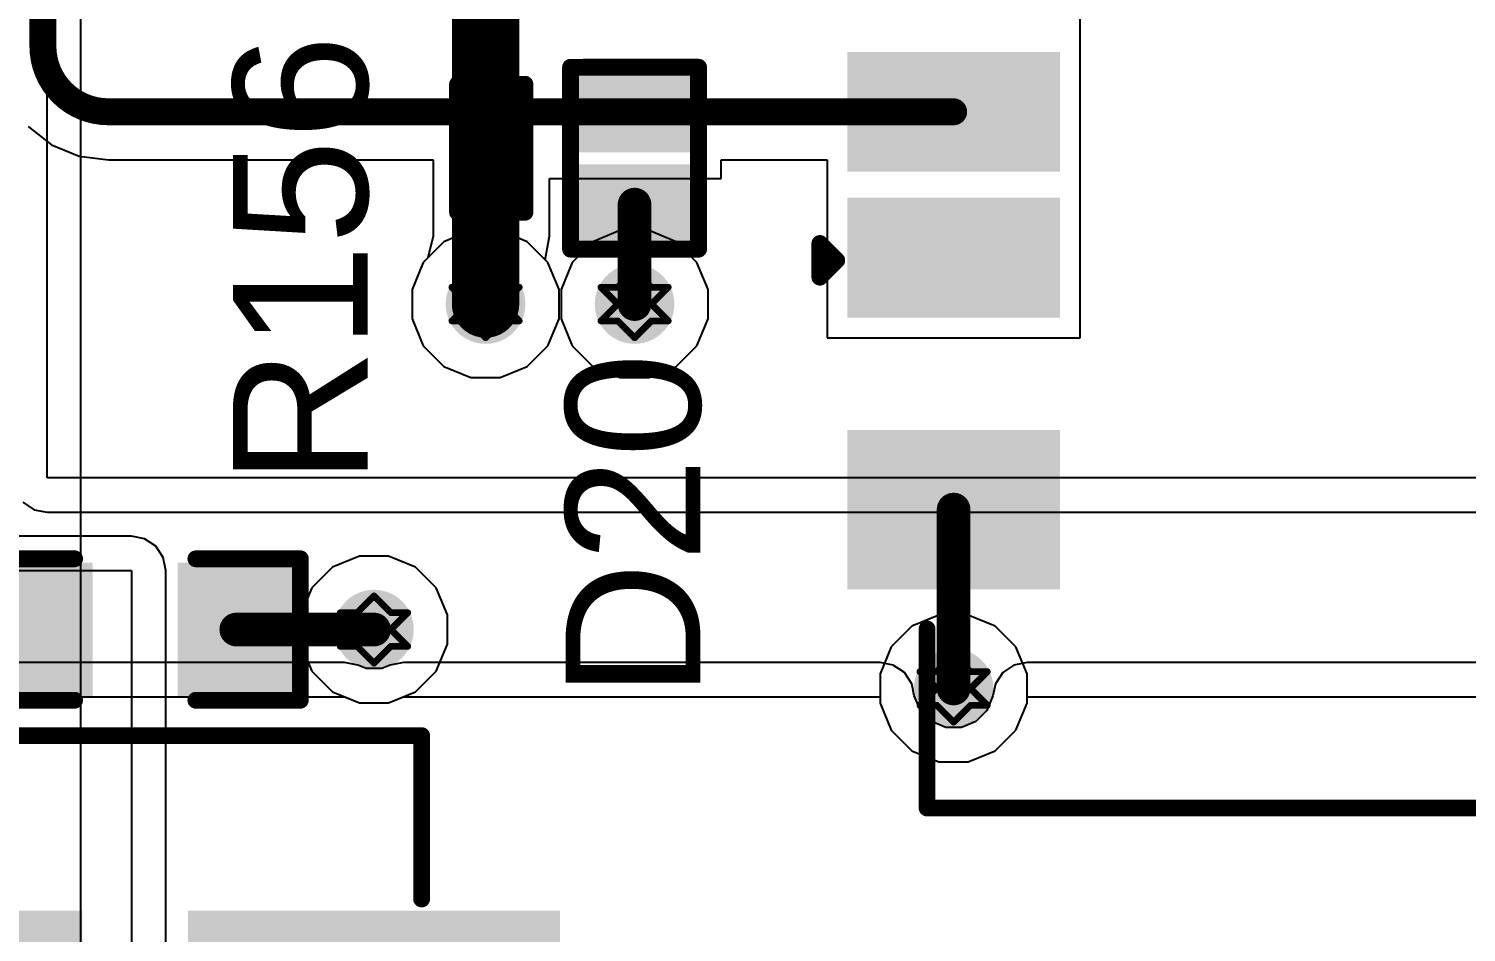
# Model space of a CAD drawing. Header units: inches. Extents: x 24 to 500, y 68 to 269.
# Drawn here: x 360.41 to 371.25, y 127.26 to 134.07 of the extents above; entities that cross this region are included whole.
import ezdxf

# ---------------------------------------------------------------- set-up
doc = ezdxf.new("R2010")
doc.units = ezdxf.units.IN
for name, color, linetype in [('Bottom Layer', 5, 'Continuous'), ('Drill Drawing', 1, 'Continuous'), ('Layer 1', 16, 'Continuous'), ('Layer 2', 76, 'Continuous'), ('Top Layer', 1, 'Continuous'), ('Top Overlay', 2, 'Continuous'), ('Top Paste', 8, 'Continuous'), ('Top Solder', 216, 'Continuous'), ('Via Holes', 16, 'Continuous')]:
    doc.layers.add(name, color=color, linetype=linetype)
doc.styles.add('Arial', font='', dxfattribs={"height": 0.2})
doc.styles.get('Arial').set_extended_font_data('Arial')

# ---------------------------------------------------------------- blocks, each defined once
blk = doc.blocks.new('C___0603_22')
at = {"layer": 'Top Layer'}
for points in [[(-0.3809999999999999, 0.4445), (-0.3809999999999999, -0.4445), (-1.143, -0.4445), (-1.143, 0.4445)], [(1.143, 0.4445), (1.143, -0.4445), (0.3809999999999999, -0.4445), (0.3809999999999999, 0.4445)]]:
    blk.add_hatch(color=1, dxfattribs=at).paths.add_polyline_path(points)
at = {"layer": 'Top Paste'}
for points in [[(-0.3809999999999999, 0.4445), (-0.3809999999999999, -0.4445), (-1.143, -0.4445), (-1.143, 0.4445)], [(1.143, 0.4445), (1.143, -0.4445), (0.3809999999999999, -0.4445), (0.3809999999999999, 0.4445)]]:
    blk.add_hatch(color=8, dxfattribs=at).paths.add_polyline_path(points)
at = {"layer": 'Top Solder'}
for points in [[(-0.3210001199999999, 0.50449988), (-0.3210001199999999, -0.50449988), (-1.20299988, -0.50449988), (-1.20299988, 0.50449988)], [(1.20299988, 0.50449988), (1.20299988, -0.50449988), (0.3210001199999999, -0.50449988), (0.3210001199999999, 0.50449988)]]:
    blk.add_hatch(color=216, dxfattribs=at).paths.add_polyline_path(points)
at = {"layer": 'Top Overlay'}
for points in [[(-1.2446, 0.5334, 0.127, 0.127, 0), (-1.2446, -0.5334, 0.127, 0.127, 0)], [(-0.4571999999999999, 0.5334, 0.127, 0.127, 0), (-1.2446, 0.5334, 0.127, 0.127, 0)], [(1.2446, 0.5334, 0.127, 0.127, 0), (0.4571999999999999, 0.5334, 0.127, 0.127, 0)], [(1.2446, 0.5334, 0.127, 0.127, 0), (1.2446, -0.5334, 0.127, 0.127, 0)], [(-0.4571999999999999, -0.5334, 0.127, 0.127, 0), (-1.2446, -0.5334, 0.127, 0.127, 0)], [(1.2446, -0.5334, 0.127, 0.127, 0), (0.4571999999999999, -0.5334, 0.127, 0.127, 0)]]:
    blk.add_lwpolyline(points, format="xyseb", dxfattribs=at)
for points in [[(-1.27635, 0.5334, 0.0635, 0.0635, 1), (-1.21285, 0.5334, 0.0635, 0.0635, 1)], [(-1.27635, 0.5334, 0.0635, 0.0635, 1), (-1.21285, 0.5334, 0.0635, 0.0635, 1)], [(-0.4889499999999999, 0.5334, 0.0635, 0.0635, 1), (-0.42545, 0.5334, 0.0635, 0.0635, 1)], [(0.42545, 0.5334, 0.0635, 0.0635, 1), (0.4889499999999999, 0.5334, 0.0635, 0.0635, 1)], [(1.21285, 0.5334, 0.0635, 0.0635, 1), (1.27635, 0.5334, 0.0635, 0.0635, 1)], [(1.21285, 0.5334, 0.0635, 0.0635, 1), (1.27635, 0.5334, 0.0635, 0.0635, 1)], [(-1.27635, -0.5334, 0.0635, 0.0635, 1), (-1.21285, -0.5334, 0.0635, 0.0635, 1)], [(-1.27635, -0.5334, 0.0635, 0.0635, 1), (-1.21285, -0.5334, 0.0635, 0.0635, 1)], [(-0.4889499999999999, -0.5334, 0.0635, 0.0635, 1), (-0.42545, -0.5334, 0.0635, 0.0635, 1)], [(0.42545, -0.5334, 0.0635, 0.0635, 1), (0.4889499999999999, -0.5334, 0.0635, 0.0635, 1)], [(1.21285, -0.5334, 0.0635, 0.0635, 1), (1.27635, -0.5334, 0.0635, 0.0635, 1)], [(1.21285, -0.5334, 0.0635, 0.0635, 1), (1.27635, -0.5334, 0.0635, 0.0635, 1)]]:
    blk.add_lwpolyline(points, format="xyseb", close=True, dxfattribs=at)
blk = doc.blocks.new('RVT1E100M0405__23')
at = {"layer": 'Top Layer'}
for points in [[(-3.09999888, 0.7999996699999999), (-0.499999, 0.7999996699999999), (-0.499999, -0.7999996699999999), (-3.09999888, -0.7999996699999999)], [(0.50000154, 0.7999996699999999), (3.10000142, 0.7999996699999999), (3.10000142, -0.7999996699999999), (0.50000154, -0.7999996699999999)]]:
    blk.add_hatch(color=1, dxfattribs=at).paths.add_polyline_path(points)
at = {"layer": 'Top Paste'}
for points in [[(-3.09999888, 0.7999996699999999), (-0.499999, 0.7999996699999999), (-0.499999, -0.7999996699999999), (-3.09999888, -0.7999996699999999)], [(0.50000154, 0.7999996699999999), (3.10000142, 0.7999996699999999), (3.10000142, -0.7999996699999999), (0.50000154, -0.7999996699999999)]]:
    blk.add_hatch(color=8, dxfattribs=at).paths.add_polyline_path(points)
at = {"layer": 'Top Solder'}
for points in [[(-3.20159888, 0.90159967), (-0.398399, 0.90159967), (-0.398399, -0.90159967), (-3.20159888, -0.90159967)], [(0.39840154, 0.90159967), (3.20160142, 0.90159967), (3.20160142, -0.90159967), (0.39840154, -0.90159967)]]:
    blk.add_hatch(color=216, dxfattribs=at).paths.add_polyline_path(points)
at = {"layer": 'Top Overlay'}
for points in [[(-2.159, 1.524, 0.127, 0.127, 0), (-1.4605, 2.2225, 0.127, 0.127, 0)], [(-1.4605, 2.2225, 0.127, 0.127, 0), (-1.27, 2.2225, 0.127, 0.127, 0)], [(-1.27, 2.2225, 0.127, 0.127, 0), (2.159, 2.2225, 0.127, 0.127, 0)], [(2.159, 0.9905999999999999, 0.127, 0.127, 0), (2.159, 2.2225, 0.127, 0.127, 0)], [(-2.7432, 0.9397999999999999, 0.127, 0.127, 0), (-2.7432, 1.651, 0.127, 0.127, 0)], [(-2.159, 1.524, 0.127, 0.127, 0), (-2.15899746, 0.9652, 0.127, 0.127, 0)], [(-3.0988, 1.2954, 0.127, 0.127, 0), (-2.3876, 1.2954, 0.127, 0.127, 0)], [(-2.159, -1.524, 0.127, 0.127, 0), (-2.15899746, -0.9652, 0.127, 0.127, 0)], [(2.159, -2.2225, 0.127, 0.127, 0), (2.159, -0.9905999999999999, 0.127, 0.127, 0)], [(-2.159, -1.524, 0.127, 0.127, 0), (-1.4605, -2.2225, 0.127, 0.127, 0)], [(-1.4605, -2.2225, 0.127, 0.127, 0), (-1.27, -2.2225, 0.127, 0.127, 0)], [(-1.27, -2.2225, 0.127, 0.127, 0), (2.159, -2.2225, 0.127, 0.127, 0)]]:
    blk.add_lwpolyline(points, format="xyseb", dxfattribs=at)
for points in [[(-1.49225, 2.2225, 0.0635, 0.0635, 1), (-1.42875, 2.2225, 0.0635, 0.0635, 1)], [(-1.49225, 2.2225, 0.0635, 0.0635, 1), (-1.42875, 2.2225, 0.0635, 0.0635, 1)], [(-1.30175, 2.2225, 0.0635, 0.0635, 1), (-1.23825, 2.2225, 0.0635, 0.0635, 1)], [(-1.30175, 2.2225, 0.0635, 0.0635, 1), (-1.23825, 2.2225, 0.0635, 0.0635, 1)], [(2.12725, 2.2225, 0.0635, 0.0635, 1), (2.19075, 2.2225, 0.0635, 0.0635, 1)], [(2.12725, 2.2225, 0.0635, 0.0635, 1), (2.19075, 2.2225, 0.0635, 0.0635, 1)], [(-2.77495, 1.651, 0.0635, 0.0635, 1), (-2.71145, 1.651, 0.0635, 0.0635, 1)], [(-2.19075, 1.524, 0.0635, 0.0635, 1), (-2.12725, 1.524, 0.0635, 0.0635, 1)], [(-2.19075, 1.524, 0.0635, 0.0635, 1), (-2.12725, 1.524, 0.0635, 0.0635, 1)], [(-3.13055, 1.2954, 0.0635, 0.0635, 1), (-3.06705, 1.2954, 0.0635, 0.0635, 1)], [(-2.41935, 1.2954, 0.0635, 0.0635, 1), (-2.35585, 1.2954, 0.0635, 0.0635, 1)], [(-2.77495, 0.9397999999999999, 0.0635, 0.0635, 1), (-2.71145, 0.9397999999999999, 0.0635, 0.0635, 1)], [(-2.19074746, 0.9652, 0.0635, 0.0635, 1), (-2.12724746, 0.9652, 0.0635, 0.0635, 1)], [(2.12725, 0.9905999999999999, 0.0635, 0.0635, 1), (2.19075, 0.9905999999999999, 0.0635, 0.0635, 1)], [(-2.19074746, -0.9652, 0.0635, 0.0635, 1), (-2.12724746, -0.9652, 0.0635, 0.0635, 1)], [(2.12725, -0.9905999999999999, 0.0635, 0.0635, 1), (2.19075, -0.9905999999999999, 0.0635, 0.0635, 1)], [(-2.19075, -1.524, 0.0635, 0.0635, 1), (-2.12725, -1.524, 0.0635, 0.0635, 1)], [(-2.19075, -1.524, 0.0635, 0.0635, 1), (-2.12725, -1.524, 0.0635, 0.0635, 1)], [(-1.49225, -2.2225, 0.0635, 0.0635, 1), (-1.42875, -2.2225, 0.0635, 0.0635, 1)], [(-1.49225, -2.2225, 0.0635, 0.0635, 1), (-1.42875, -2.2225, 0.0635, 0.0635, 1)], [(-1.30175, -2.2225, 0.0635, 0.0635, 1), (-1.23825, -2.2225, 0.0635, 0.0635, 1)], [(-1.30175, -2.2225, 0.0635, 0.0635, 1), (-1.23825, -2.2225, 0.0635, 0.0635, 1)], [(2.12725, -2.2225, 0.0635, 0.0635, 1), (2.19075, -2.2225, 0.0635, 0.0635, 1)], [(2.12725, -2.2225, 0.0635, 0.0635, 1), (2.19075, -2.2225, 0.0635, 0.0635, 1)]]:
    blk.add_lwpolyline(points, format="xyseb", close=True, dxfattribs=at)
blk = doc.blocks.new('SOD_882_B__D___________31')
at = {"layer": 'Top Layer'}
for points in [[(-0.09999726000000005, -0.40001063), (-0.59999626, -0.40001063), (-0.59999626, 0.39999031), (-0.09999725999999995, 0.39999031)], [(0.60002928, -0.40001317), (0.10003028, -0.40001317), (0.10003028, 0.39998777), (0.60002928, 0.39998777)]]:
    blk.add_hatch(color=1, dxfattribs=at).paths.add_polyline_path(points)
at = {"layer": 'Top Paste'}
for points in [[(-0.09999726000000005, -0.40001063), (-0.59999626, -0.40001063), (-0.59999626, 0.39999031), (-0.09999725999999995, 0.39999031)], [(0.60002928, -0.40001317), (0.10003028, -0.40001317), (0.10003028, 0.39998777), (0.60002928, 0.39998777)]]:
    blk.add_hatch(color=8, dxfattribs=at).paths.add_polyline_path(points)
at = {"layer": 'Top Solder'}
for points in [[(-0.04499610000000007, -0.45501179), (-0.65499742, -0.4550117899999999), (-0.6549974199999998, 0.4549914700000001), (-0.04499609999999992, 0.4549914699999999)], [(0.6550304399999999, -0.45501433), (0.04502911999999992, -0.4550143299999999), (0.04502912000000008, 0.4549889300000001), (0.65503044, 0.4549889299999999)]]:
    blk.add_hatch(color=216, dxfattribs=at).paths.add_polyline_path(points)
at = {"layer": 'Top Overlay'}
for points in [[(-0.68578476, 0.4825898399999999, 0.127, 0.127, 0), (-0.68577968, -0.4826127, 0.127, 0.127, 0)], [(-0.68578476, 0.4825898399999999, 0.127, 0.127, 0), (0.68580762, 0.4825872999999999, 0.127, 0.127, 0)], [(0.68580762, 0.4825872999999999, 0.127, 0.127, 0), (0.6858177799999999, -0.4826127, 0.127, 0.127, 0)], [(-0.68577968, -0.4826127, 0.127, 0.127, 0), (0.6858177799999999, -0.4826127, 0.127, 0.127, 0)]]:
    blk.add_lwpolyline(points, format="xyseb", dxfattribs=at)
for points in [[(-0.7175347599999999, 0.4825898399999999, 0.0635, 0.0635, 1), (-0.6540347599999999, 0.4825898399999999, 0.0635, 0.0635, 1)], [(-0.7175347599999999, 0.4825898399999999, 0.0635, 0.0635, 1), (-0.6540347599999999, 0.4825898399999999, 0.0635, 0.0635, 1)], [(0.65405762, 0.4825872999999999, 0.0635, 0.0635, 1), (0.7175576199999999, 0.4825872999999999, 0.0635, 0.0635, 1)], [(0.65405762, 0.4825872999999999, 0.0635, 0.0635, 1), (0.7175576199999999, 0.4825872999999999, 0.0635, 0.0635, 1)], [(-0.71752968, -0.4826127, 0.0635, 0.0635, 1), (-0.65402968, -0.4826127, 0.0635, 0.0635, 1)], [(-0.71752968, -0.4826127, 0.0635, 0.0635, 1), (-0.65402968, -0.4826127, 0.0635, 0.0635, 1)], [(0.65406778, -0.4826127, 0.0635, 0.0635, 1), (0.71756778, -0.4826127, 0.0635, 0.0635, 1)], [(0.65406778, -0.4826127, 0.0635, 0.0635, 1), (0.71756778, -0.4826127, 0.0635, 0.0635, 1)]]:
    blk.add_lwpolyline(points, format="xyseb", close=True, dxfattribs=at)
blk = doc.blocks.new('R___0201_102')
at = {"layer": 'Top Layer'}
for points in [[(-0.4100207699999999, 0.18500979), (-0.14002131, 0.18500979), (-0.14002131, -0.18498947), (-0.4100207699999999, -0.18498947)], [(0.13999083, 0.18500979), (0.4099902899999999, 0.18500979), (0.4099902899999999, -0.18498947), (0.13999083, -0.18498947)]]:
    blk.add_hatch(color=1, dxfattribs=at).paths.add_polyline_path(points)
at = {"layer": 'Top Paste'}
for points in [[(-0.4100207699999999, 0.18500979), (-0.14002131, 0.18500979), (-0.14002131, -0.18498947), (-0.4100207699999999, -0.18498947)], [(0.13999083, 0.18500979), (0.4099902899999999, 0.18500979), (0.4099902899999999, -0.18498947), (0.13999083, -0.18498947)]]:
    blk.add_hatch(color=8, dxfattribs=at).paths.add_polyline_path(points)
at = {"layer": 'Top Solder'}
for points in [[(-0.46502193, 0.24001095), (-0.08502014999999999, 0.24001095), (-0.08502014999999999, -0.23999063), (-0.46502193, -0.23999063)], [(0.08498967, 0.24001095), (0.46499145, 0.24001095), (0.46499145, -0.23999063), (0.08498967, -0.23999063)]]:
    blk.add_hatch(color=216, dxfattribs=at).paths.add_polyline_path(points)
at = {"layer": 'Top Overlay'}
for points in [[(-0.48259238, -0.25399238, 0.127, 0.127, 0), (-0.4825898399999999, 0.25401016, 0.127, 0.127, 0)], [(0.48261016, 0.25400762, 0.127, 0.127, 0), (-0.4825898399999999, 0.25401016, 0.127, 0.127, 0)], [(0.4826127, -0.25399238, 0.127, 0.127, 0), (0.48261016, 0.25400762, 0.127, 0.127, 0)], [(0.4826127, -0.25399238, 0.127, 0.127, 0), (-0.48259238, -0.25399238, 0.127, 0.127, 0)]]:
    blk.add_lwpolyline(points, format="xyseb", dxfattribs=at)
for points in [[(-0.51433984, 0.25401016, 0.0635, 0.0635, 1), (-0.45083984, 0.25401016, 0.0635, 0.0635, 1)], [(-0.51433984, 0.25401016, 0.0635, 0.0635, 1), (-0.45083984, 0.25401016, 0.0635, 0.0635, 1)], [(0.45086016, 0.25400762, 0.0635, 0.0635, 1), (0.5143601600000001, 0.25400762, 0.0635, 0.0635, 1)], [(0.45086016, 0.25400762, 0.0635, 0.0635, 1), (0.5143601600000001, 0.25400762, 0.0635, 0.0635, 1)], [(-0.51434238, -0.25399238, 0.0635, 0.0635, 1), (-0.45084238, -0.25399238, 0.0635, 0.0635, 1)], [(-0.51434238, -0.25399238, 0.0635, 0.0635, 1), (-0.45084238, -0.25399238, 0.0635, 0.0635, 1)], [(0.4508626999999999, -0.25399238, 0.0635, 0.0635, 1), (0.5143627, -0.25399238, 0.0635, 0.0635, 1)], [(0.4508626999999999, -0.25399238, 0.0635, 0.0635, 1), (0.5143627, -0.25399238, 0.0635, 0.0635, 1)]]:
    blk.add_lwpolyline(points, format="xyseb", close=True, dxfattribs=at)
blk = doc.blocks.new('DM3BT_DSF_PEJS_178')
at = {"layer": 'Top Layer'}
for points in [[(-5.249983149999999, 8.14998243), (-4.24998261, 8.14998243), (-4.24998261, 6.74998269), (-5.249983149999999, 6.74998269)], [(-3.20001265, 6.74998269), (-3.20001265, 8.14998243), (-2.50001151, 8.14998243), (-2.50001151, 6.74998269)], [(-2.09998945, 6.74998269), (-2.09998945, 8.14998243), (-1.39998831, 8.14998243), (-1.39998831, 6.74998269)]]:
    blk.add_hatch(color=1, dxfattribs=at).paths.add_polyline_path(points)
at = {"layer": 'Top Paste'}
for points in [[(-5.249983149999999, 8.14998243), (-4.24998261, 8.14998243), (-4.24998261, 6.74998269), (-5.249983149999999, 6.74998269)], [(-3.20001265, 6.74998269), (-3.20001265, 8.14998243), (-2.50001151, 8.14998243), (-2.50001151, 6.74998269)], [(-2.09998945, 6.74998269), (-2.09998945, 8.14998243), (-1.39998831, 8.14998243), (-1.39998831, 6.74998269)]]:
    blk.add_hatch(color=8, dxfattribs=at).paths.add_polyline_path(points)
at = {"layer": 'Top Solder'}
for points in [[(-5.35158315, 8.25158243), (-4.14838261, 8.25158243), (-4.14838261, 6.648382689999999), (-5.35158315, 6.648382689999999)], [(-3.30161265, 6.648382689999999), (-3.30161265, 8.25158243), (-2.39841151, 8.25158243), (-2.39841151, 6.648382689999999)], [(-2.20158945, 6.648382689999999), (-2.20158945, 8.25158243), (-1.29838831, 8.25158243), (-1.29838831, 6.648382689999999)]]:
    blk.add_hatch(color=216, dxfattribs=at).paths.add_polyline_path(points)
at = {"layer": 'Top Overlay'}
for points in [[(-2.74317968, 8.458210159999998, 0.127, 0.127, 0), (-2.99717968, 8.45820762, 0.127, 0.127, 0)], [(-2.99717968, 8.45820762, 0.127, 0.127, 0), (-2.87017968, 8.33121016, 0.127, 0.127, 0)], [(-2.74317968, 8.458210159999998, 0.127, 0.127, 0), (-2.87017968, 8.33121016, 0.127, 0.127, 0)], [(-7.000016479999999, 7.64998216, 0.127, 0.127, 0), (-7.000016479999999, -6.199974899999999, 0.127, 0.127, 0)], [(-7.000016479999999, 7.64998216, 0.127, 0.127, 0), (-5.65000648, 7.64998216, 0.127, 0.127, 0)]]:
    blk.add_lwpolyline(points, format="xyseb", dxfattribs=at)
for points in [[(-3.02892968, 8.45820762, 0.0635, 0.0635, 1), (-2.96542968, 8.45820762, 0.0635, 0.0635, 1)], [(-3.02892968, 8.45820762, 0.0635, 0.0635, 1), (-2.96542968, 8.45820762, 0.0635, 0.0635, 1)], [(-2.77492968, 8.458210159999998, 0.0635, 0.0635, 1), (-2.71142968, 8.458210159999998, 0.0635, 0.0635, 1)], [(-2.77492968, 8.458210159999998, 0.0635, 0.0635, 1), (-2.71142968, 8.458210159999998, 0.0635, 0.0635, 1)], [(-2.90192968, 8.33121016, 0.0635, 0.0635, 1), (-2.83842968, 8.33121016, 0.0635, 0.0635, 1)], [(-2.90192968, 8.33121016, 0.0635, 0.0635, 1), (-2.83842968, 8.33121016, 0.0635, 0.0635, 1)], [(-7.03176648, 7.64998216, 0.0635, 0.0635, 1), (-6.96826648, 7.64998216, 0.0635, 0.0635, 1)], [(-7.03176648, 7.64998216, 0.0635, 0.0635, 1), (-6.96826648, 7.64998216, 0.0635, 0.0635, 1)], [(-5.68175648, 7.64998216, 0.0635, 0.0635, 1), (-5.618256479999999, 7.64998216, 0.0635, 0.0635, 1)]]:
    blk.add_lwpolyline(points, format="xyseb", close=True, dxfattribs=at)

msp = doc.modelspace()

# ---------------------------------------------------------------- hatches: boundary and pattern name
at = {"layer": 'Bottom Layer'}
h = msp.add_hatch(color=5, dxfattribs=at)
edge = h.paths.add_edge_path()
edge.add_arc((363.8577762199999, 131.99425976), 0.2999994, 0, 360)
h = msp.add_hatch(color=5, dxfattribs=at)
edge = h.paths.add_edge_path()
edge.add_arc((364.98120044, 131.99425976), 0.2999994, 0, 360)
h = msp.add_hatch(color=5, dxfattribs=at)
edge = h.paths.add_edge_path()
edge.add_arc((363.0168, 129.54), 0.2999994, 0, 360)
h = msp.add_hatch(color=5, dxfattribs=at)
edge = h.paths.add_edge_path()
edge.add_arc((367.3864128, 129.0955), 0.2999994, 0, 360)
at = {"layer": 'Layer 1'}
h = msp.add_hatch(color=16, dxfattribs=at)
edge = h.paths.add_edge_path()
edge.add_arc((363.8577762199999, 131.99425976), 0.2999994, 0, 360)
h = msp.add_hatch(color=16, dxfattribs=at)
edge = h.paths.add_edge_path()
edge.add_arc((364.98120044, 131.99425976), 0.2999994, 0, 360)
h = msp.add_hatch(color=16, dxfattribs=at)
edge = h.paths.add_edge_path()
edge.add_arc((363.0168, 129.54), 0.2999994, 0, 360)
h = msp.add_hatch(color=16, dxfattribs=at)
edge = h.paths.add_edge_path()
edge.add_arc((367.3864128, 129.0955), 0.2999994, 0, 360)
at = {"layer": 'Layer 2'}
h = msp.add_hatch(color=76, dxfattribs=at)
edge = h.paths.add_edge_path()
edge.add_arc((363.8577762199999, 131.99425976), 0.2999994, 0, 360)
h = msp.add_hatch(color=76, dxfattribs=at)
edge = h.paths.add_edge_path()
edge.add_arc((364.98120044, 131.99425976), 0.2999994, 0, 360)
h = msp.add_hatch(color=76, dxfattribs=at)
edge = h.paths.add_edge_path()
edge.add_arc((363.0168, 129.54), 0.2999994, 0, 360)
h = msp.add_hatch(color=76, dxfattribs=at)
edge = h.paths.add_edge_path()
edge.add_arc((367.3864128, 129.0955), 0.2999994, 0, 360)
at = {"layer": 'Top Layer'}
h = msp.add_hatch(color=1, dxfattribs=at)
edge = h.paths.add_edge_path()
edge.add_arc((363.8577762199999, 131.99425976), 0.2999994, 0, 360)
h = msp.add_hatch(color=1, dxfattribs=at)
edge = h.paths.add_edge_path()
edge.add_arc((364.98120044, 131.99425976), 0.2999994, 0, 360)
h = msp.add_hatch(color=1, dxfattribs=at)
edge = h.paths.add_edge_path()
edge.add_arc((363.0168, 129.54), 0.2999994, 0, 360)
h = msp.add_hatch(color=1, dxfattribs=at)
edge = h.paths.add_edge_path()
edge.add_arc((367.3864128, 129.0955), 0.2999994, 0, 360)
at = {"layer": 'Via Holes'}
h = msp.add_hatch(color=7, dxfattribs=at)
edge = h.paths.add_edge_path()
edge.add_arc((363.8577762199999, 131.99425976), 0.1499997, 0, 360)
h = msp.add_hatch(color=7, dxfattribs=at)
edge = h.paths.add_edge_path()
edge.add_arc((364.98120044, 131.99425976), 0.1499997, 0, 360)
h = msp.add_hatch(color=7, dxfattribs=at)
edge = h.paths.add_edge_path()
edge.add_arc((363.0168, 129.54), 0.1499997, 0, 360)
h = msp.add_hatch(color=7, dxfattribs=at)
edge = h.paths.add_edge_path()
edge.add_arc((367.3864128, 129.0955), 0.1499997, 0, 360)

# ---------------------------------------------------------------- linework, layer by layer
at = {"layer": 'Bottom Layer'}
for p, q in [((360.553, 130.683), (360.553, 140.9953746)), ((364.8710025399999, 132.54825916), (364.66738598, 132.46391846)), ((365.09139834, 132.54825916), (364.8710025399999, 132.54825916)), ((365.2950149, 132.46391846), (365.09139834, 132.54825916)), ((364.66738598, 132.46391846), (364.51154174, 132.30807422)), ((365.45085914, 132.30807422), (365.2950149, 132.46391846)), ((364.51154174, 132.30807422), (364.4272010399999, 132.10445766)), ((365.53519984, 132.10445766), (365.45085914, 132.30807422)), ((364.4272010399999, 132.10445766), (364.4272010399999, 131.88406186)), ((365.53519984, 131.88406186), (365.53519984, 132.10445766)), ((364.4272010399999, 131.88406186), (364.51154174, 131.6804453)), ((365.45085914, 131.6804453), (365.53519984, 131.88406186)), ((364.51154174, 131.6804453), (364.66738598, 131.52460106)), ((365.2950149, 131.52460106), (365.45085914, 131.6804453)), ((364.66738598, 131.52460106), (364.8710025399999, 131.44026036)), ((365.09139834, 131.44026036), (365.2950149, 131.52460106)), ((364.8710025399999, 131.44026036), (365.09139834, 131.44026036)), ((388.61063756, 130.683), (360.553, 130.683)), ((360.36987616, 130.49987616), (360.45389428, 130.44373708)), ((360.45389428, 130.44373708), (360.553, 130.42402414)), ((360.553, 130.42402414), (388.61063756, 130.42402414)), ((362.79553806, 129.29098094), (358.83760846, 129.2909784)), ((362.89464378, 129.271268), (362.79553806, 129.29098094)), ((363.23806194, 129.29098094), (363.13895622, 129.271268)), ((366.8324134, 129.29098348), (363.23806194, 129.29098094)), ((366.93151912, 129.27127054), (366.8324134, 129.29098348)), ((367.9404122, 129.29098348), (367.84130648, 129.27127054)), ((379.8278535, 129.29098856), (367.9404122, 129.29098348)), ((362.95811584, 129.24497646), (362.89464378, 129.271268)), ((363.07548416, 129.24497646), (362.95811584, 129.24497646)), ((363.13895622, 129.271268), (363.07548416, 129.24497646)), ((367.01553724, 129.21513146), (366.93151912, 129.27127054)), ((367.07167632, 129.13111334), (367.01553724, 129.21513146)), ((367.75728836, 129.21513146), (367.70114928, 129.13111334)), ((367.84130648, 129.27127054), (367.75728836, 129.21513146)), ((367.0895503, 129.0412583), (367.07167632, 129.13111334)), ((367.70114928, 129.13111334), (367.6832753, 129.0412583)), ((358.76752478, 129.03200254), (362.79553806, 129.03200508)), ((362.79553806, 129.03200508), (362.9066021, 128.9860006)), ((362.9066021, 128.9860006), (363.1269978999999, 128.9860006)), ((363.1269978999999, 128.9860006), (363.23806194, 129.03200508)), ((363.23806194, 129.03200508), (366.8324134, 129.03200762)), ((366.8324134, 129.03200762), (366.8324134, 128.9853021)), ((366.8324134, 128.9853021), (366.9167540999999, 128.78168554)), ((367.1363040799999, 128.92838324), (367.0895503, 129.0412583)), ((367.6832753, 129.0412583), (367.63652152, 128.92838324)), ((367.8560715, 128.78168554), (367.9404122, 128.9853021)), ((367.9404122, 129.03200762), (379.8278535, 129.0320127)), ((367.9404122, 128.9853021), (367.9404122, 129.03200762)), ((367.21929604, 128.84539128), (367.1363040799999, 128.92838324)), ((367.63652152, 128.92838324), (367.55352956, 128.84539128)), ((366.9167540999999, 128.78168554), (367.07259834, 128.6258413)), ((367.32772864, 128.80047646), (367.21929604, 128.84539128)), ((367.44509696, 128.80047646), (367.32772864, 128.80047646)), ((367.55352956, 128.84539128), (367.44509696, 128.80047646)), ((367.70022726, 128.6258413), (367.8560715, 128.78168554)), ((367.07259834, 128.6258413), (367.2762149, 128.5415006)), ((367.2762149, 128.5415006), (367.4966107, 128.5415006)), ((367.4966107, 128.5415006), (367.70022726, 128.6258413))]:
    msp.add_line(p, q, dxfattribs=at)
msp.add_lwpolyline([(363.8577762199999, 131.99425976, 0.508, 0.508, 0), (363.8577762199999, 138.12618806, 0.508, 0.508, 0)], format="xyseb", dxfattribs=at)
msp.add_lwpolyline([(363.73077622, 131.99425976, 0.254, 0.254, 1), (363.98477622, 131.99425976, 0.254, 0.254, 1)], format="xyseb", close=True, dxfattribs=at)
at = {"layer": 'Drill Drawing'}
for points in [[(363.73077622, 132.12125976, 0.0508, 0.0508, 0), (363.8577762199999, 132.24825976, 0.0508, 0.0508, 0)], [(363.8577762199999, 132.24825976, 0.0508, 0.0508, 0), (363.98477622, 132.12125976, 0.0508, 0.0508, 0)], [(364.85420044, 132.12125976, 0.0508, 0.0508, 0), (364.98120044, 132.24825976, 0.0508, 0.0508, 0)], [(364.98120044, 132.24825976, 0.0508, 0.0508, 0), (365.10820044, 132.12125976, 0.0508, 0.0508, 0)], [(363.60377622, 132.12125976, 0.0508, 0.0508, 0), (363.73077622, 131.99425976, 0.0508, 0.0508, 0)], [(363.60377622, 132.12125976, 0.0508, 0.0508, 0), (363.73077622, 132.12125976, 0.0508, 0.0508, 0)], [(363.98477622, 132.12125976, 0.0508, 0.0508, 0), (364.11177622, 132.12125976, 0.0508, 0.0508, 0)], [(363.98477622, 131.99425976, 0.0508, 0.0508, 0), (364.11177622, 132.12125976, 0.0508, 0.0508, 0)], [(364.7272004399999, 132.12125976, 0.0508, 0.0508, 0), (364.85420044, 131.99425976, 0.0508, 0.0508, 0)], [(364.7272004399999, 132.12125976, 0.0508, 0.0508, 0), (364.85420044, 132.12125976, 0.0508, 0.0508, 0)], [(365.10820044, 132.12125976, 0.0508, 0.0508, 0), (365.23520044, 132.12125976, 0.0508, 0.0508, 0)], [(365.10820044, 131.99425976, 0.0508, 0.0508, 0), (365.23520044, 132.12125976, 0.0508, 0.0508, 0)], [(363.60377622, 131.86725976, 0.0508, 0.0508, 0), (363.73077622, 131.99425976, 0.0508, 0.0508, 0)], [(363.98477622, 131.99425976, 0.0508, 0.0508, 0), (364.11177622, 131.86725976, 0.0508, 0.0508, 0)], [(364.7272004399999, 131.86725976, 0.0508, 0.0508, 0), (364.85420044, 131.99425976, 0.0508, 0.0508, 0)], [(365.10820044, 131.99425976, 0.0508, 0.0508, 0), (365.23520044, 131.86725976, 0.0508, 0.0508, 0)], [(363.60377622, 131.86725976, 0.0508, 0.0508, 0), (363.73077622, 131.86725976, 0.0508, 0.0508, 0)], [(363.73077622, 131.86725976, 0.0508, 0.0508, 0), (363.8577762199999, 131.74025976, 0.0508, 0.0508, 0)], [(363.8577762199999, 131.74025976, 0.0508, 0.0508, 0), (363.98477622, 131.86725976, 0.0508, 0.0508, 0)], [(363.98477622, 131.86725976, 0.0508, 0.0508, 0), (364.11177622, 131.86725976, 0.0508, 0.0508, 0)], [(364.7272004399999, 131.86725976, 0.0508, 0.0508, 0), (364.85420044, 131.86725976, 0.0508, 0.0508, 0)], [(364.85420044, 131.86725976, 0.0508, 0.0508, 0), (364.98120044, 131.74025976, 0.0508, 0.0508, 0)], [(364.98120044, 131.74025976, 0.0508, 0.0508, 0), (365.10820044, 131.86725976, 0.0508, 0.0508, 0)], [(365.10820044, 131.86725976, 0.0508, 0.0508, 0), (365.23520044, 131.86725976, 0.0508, 0.0508, 0)], [(362.8898, 129.667, 0.0508, 0.0508, 0), (363.0168, 129.794, 0.0508, 0.0508, 0)], [(363.0168, 129.794, 0.0508, 0.0508, 0), (363.1438, 129.667, 0.0508, 0.0508, 0)], [(362.7628, 129.667, 0.0508, 0.0508, 0), (362.8898, 129.54, 0.0508, 0.0508, 0)], [(362.7628, 129.667, 0.0508, 0.0508, 0), (362.8898, 129.667, 0.0508, 0.0508, 0)], [(363.1438, 129.667, 0.0508, 0.0508, 0), (363.2708, 129.667, 0.0508, 0.0508, 0)], [(363.1438, 129.54, 0.0508, 0.0508, 0), (363.2708, 129.667, 0.0508, 0.0508, 0)], [(362.7628, 129.413, 0.0508, 0.0508, 0), (362.8898, 129.54, 0.0508, 0.0508, 0)], [(363.1438, 129.54, 0.0508, 0.0508, 0), (363.2708, 129.413, 0.0508, 0.0508, 0)], [(362.7628, 129.413, 0.0508, 0.0508, 0), (362.8898, 129.413, 0.0508, 0.0508, 0)], [(362.8898, 129.413, 0.0508, 0.0508, 0), (363.0168, 129.286, 0.0508, 0.0508, 0)], [(363.0168, 129.286, 0.0508, 0.0508, 0), (363.1438, 129.413, 0.0508, 0.0508, 0)], [(363.1438, 129.413, 0.0508, 0.0508, 0), (363.2708, 129.413, 0.0508, 0.0508, 0)], [(367.2594128, 129.2225, 0.0508, 0.0508, 0), (367.3864128, 129.3495, 0.0508, 0.0508, 0)], [(367.3864128, 129.3495, 0.0508, 0.0508, 0), (367.5134128, 129.2225, 0.0508, 0.0508, 0)], [(367.1324128, 129.2225, 0.0508, 0.0508, 0), (367.2594128, 129.0955, 0.0508, 0.0508, 0)], [(367.1324128, 129.2225, 0.0508, 0.0508, 0), (367.2594128, 129.2225, 0.0508, 0.0508, 0)], [(367.5134128, 129.2225, 0.0508, 0.0508, 0), (367.6404128, 129.2225, 0.0508, 0.0508, 0)], [(367.5134128, 129.0955, 0.0508, 0.0508, 0), (367.6404128, 129.2225, 0.0508, 0.0508, 0)], [(367.1324128, 128.9685, 0.0508, 0.0508, 0), (367.2594128, 129.0955, 0.0508, 0.0508, 0)], [(367.5134128, 129.0955, 0.0508, 0.0508, 0), (367.6404128, 128.9685, 0.0508, 0.0508, 0)], [(367.1324128, 128.9685, 0.0508, 0.0508, 0), (367.2594128, 128.9685, 0.0508, 0.0508, 0)], [(367.2594128, 128.9685, 0.0508, 0.0508, 0), (367.3864128, 128.8415, 0.0508, 0.0508, 0)], [(367.3864128, 128.8415, 0.0508, 0.0508, 0), (367.5134128, 128.9685, 0.0508, 0.0508, 0)], [(367.5134128, 128.9685, 0.0508, 0.0508, 0), (367.6404128, 128.9685, 0.0508, 0.0508, 0)]]:
    msp.add_lwpolyline(points, format="xyseb", dxfattribs=at)
for points in [[(363.84507622, 132.24825976, 0.0254, 0.0254, 1), (363.87047622, 132.24825976, 0.0254, 0.0254, 1)], [(363.84507622, 132.24825976, 0.0254, 0.0254, 1), (363.87047622, 132.24825976, 0.0254, 0.0254, 1)], [(364.96850044, 132.24825976, 0.0254, 0.0254, 1), (364.9939004399999, 132.24825976, 0.0254, 0.0254, 1)], [(364.96850044, 132.24825976, 0.0254, 0.0254, 1), (364.9939004399999, 132.24825976, 0.0254, 0.0254, 1)], [(363.59107622, 132.12125976, 0.0254, 0.0254, 1), (363.61647622, 132.12125976, 0.0254, 0.0254, 1)], [(363.59107622, 132.12125976, 0.0254, 0.0254, 1), (363.61647622, 132.12125976, 0.0254, 0.0254, 1)], [(363.71807622, 132.12125976, 0.0254, 0.0254, 1), (363.7434762199999, 132.12125976, 0.0254, 0.0254, 1)], [(363.71807622, 132.12125976, 0.0254, 0.0254, 1), (363.7434762199999, 132.12125976, 0.0254, 0.0254, 1)], [(363.97207622, 132.12125976, 0.0254, 0.0254, 1), (363.99747622, 132.12125976, 0.0254, 0.0254, 1)], [(363.97207622, 132.12125976, 0.0254, 0.0254, 1), (363.99747622, 132.12125976, 0.0254, 0.0254, 1)], [(364.09907622, 132.12125976, 0.0254, 0.0254, 1), (364.12447622, 132.12125976, 0.0254, 0.0254, 1)], [(364.09907622, 132.12125976, 0.0254, 0.0254, 1), (364.12447622, 132.12125976, 0.0254, 0.0254, 1)], [(364.71450044, 132.12125976, 0.0254, 0.0254, 1), (364.73990044, 132.12125976, 0.0254, 0.0254, 1)], [(364.71450044, 132.12125976, 0.0254, 0.0254, 1), (364.73990044, 132.12125976, 0.0254, 0.0254, 1)], [(364.8415004399999, 132.12125976, 0.0254, 0.0254, 1), (364.86690044, 132.12125976, 0.0254, 0.0254, 1)], [(364.8415004399999, 132.12125976, 0.0254, 0.0254, 1), (364.86690044, 132.12125976, 0.0254, 0.0254, 1)], [(365.09550044, 132.12125976, 0.0254, 0.0254, 1), (365.12090044, 132.12125976, 0.0254, 0.0254, 1)], [(365.09550044, 132.12125976, 0.0254, 0.0254, 1), (365.12090044, 132.12125976, 0.0254, 0.0254, 1)], [(365.22250044, 132.12125976, 0.0254, 0.0254, 1), (365.24790044, 132.12125976, 0.0254, 0.0254, 1)], [(365.22250044, 132.12125976, 0.0254, 0.0254, 1), (365.24790044, 132.12125976, 0.0254, 0.0254, 1)], [(363.71807622, 131.99425976, 0.0254, 0.0254, 1), (363.7434762199999, 131.99425976, 0.0254, 0.0254, 1)], [(363.71807622, 131.99425976, 0.0254, 0.0254, 1), (363.7434762199999, 131.99425976, 0.0254, 0.0254, 1)], [(363.97207622, 131.99425976, 0.0254, 0.0254, 1), (363.99747622, 131.99425976, 0.0254, 0.0254, 1)], [(363.97207622, 131.99425976, 0.0254, 0.0254, 1), (363.99747622, 131.99425976, 0.0254, 0.0254, 1)], [(364.8415004399999, 131.99425976, 0.0254, 0.0254, 1), (364.86690044, 131.99425976, 0.0254, 0.0254, 1)], [(364.8415004399999, 131.99425976, 0.0254, 0.0254, 1), (364.86690044, 131.99425976, 0.0254, 0.0254, 1)], [(365.09550044, 131.99425976, 0.0254, 0.0254, 1), (365.12090044, 131.99425976, 0.0254, 0.0254, 1)], [(365.09550044, 131.99425976, 0.0254, 0.0254, 1), (365.12090044, 131.99425976, 0.0254, 0.0254, 1)], [(363.59107622, 131.86725976, 0.0254, 0.0254, 1), (363.61647622, 131.86725976, 0.0254, 0.0254, 1)], [(363.59107622, 131.86725976, 0.0254, 0.0254, 1), (363.61647622, 131.86725976, 0.0254, 0.0254, 1)], [(363.71807622, 131.86725976, 0.0254, 0.0254, 1), (363.7434762199999, 131.86725976, 0.0254, 0.0254, 1)], [(363.71807622, 131.86725976, 0.0254, 0.0254, 1), (363.7434762199999, 131.86725976, 0.0254, 0.0254, 1)], [(363.97207622, 131.86725976, 0.0254, 0.0254, 1), (363.99747622, 131.86725976, 0.0254, 0.0254, 1)], [(363.97207622, 131.86725976, 0.0254, 0.0254, 1), (363.99747622, 131.86725976, 0.0254, 0.0254, 1)], [(364.09907622, 131.86725976, 0.0254, 0.0254, 1), (364.12447622, 131.86725976, 0.0254, 0.0254, 1)], [(364.09907622, 131.86725976, 0.0254, 0.0254, 1), (364.12447622, 131.86725976, 0.0254, 0.0254, 1)], [(364.71450044, 131.86725976, 0.0254, 0.0254, 1), (364.73990044, 131.86725976, 0.0254, 0.0254, 1)], [(364.71450044, 131.86725976, 0.0254, 0.0254, 1), (364.73990044, 131.86725976, 0.0254, 0.0254, 1)], [(364.8415004399999, 131.86725976, 0.0254, 0.0254, 1), (364.86690044, 131.86725976, 0.0254, 0.0254, 1)], [(364.8415004399999, 131.86725976, 0.0254, 0.0254, 1), (364.86690044, 131.86725976, 0.0254, 0.0254, 1)], [(365.09550044, 131.86725976, 0.0254, 0.0254, 1), (365.12090044, 131.86725976, 0.0254, 0.0254, 1)], [(365.09550044, 131.86725976, 0.0254, 0.0254, 1), (365.12090044, 131.86725976, 0.0254, 0.0254, 1)], [(365.22250044, 131.86725976, 0.0254, 0.0254, 1), (365.24790044, 131.86725976, 0.0254, 0.0254, 1)], [(365.22250044, 131.86725976, 0.0254, 0.0254, 1), (365.24790044, 131.86725976, 0.0254, 0.0254, 1)], [(363.84507622, 131.74025976, 0.0254, 0.0254, 1), (363.87047622, 131.74025976, 0.0254, 0.0254, 1)], [(363.84507622, 131.74025976, 0.0254, 0.0254, 1), (363.87047622, 131.74025976, 0.0254, 0.0254, 1)], [(364.96850044, 131.74025976, 0.0254, 0.0254, 1), (364.9939004399999, 131.74025976, 0.0254, 0.0254, 1)], [(364.96850044, 131.74025976, 0.0254, 0.0254, 1), (364.9939004399999, 131.74025976, 0.0254, 0.0254, 1)], [(363.0040999999999, 129.794, 0.0254, 0.0254, 1), (363.0295, 129.794, 0.0254, 0.0254, 1)], [(363.0040999999999, 129.794, 0.0254, 0.0254, 1), (363.0295, 129.794, 0.0254, 0.0254, 1)], [(362.7501, 129.667, 0.0254, 0.0254, 1), (362.7755, 129.667, 0.0254, 0.0254, 1)], [(362.7501, 129.667, 0.0254, 0.0254, 1), (362.7755, 129.667, 0.0254, 0.0254, 1)], [(362.8771, 129.667, 0.0254, 0.0254, 1), (362.9025, 129.667, 0.0254, 0.0254, 1)], [(362.8771, 129.667, 0.0254, 0.0254, 1), (362.9025, 129.667, 0.0254, 0.0254, 1)], [(363.1311, 129.667, 0.0254, 0.0254, 1), (363.1564999999999, 129.667, 0.0254, 0.0254, 1)], [(363.1311, 129.667, 0.0254, 0.0254, 1), (363.1564999999999, 129.667, 0.0254, 0.0254, 1)], [(363.2581, 129.667, 0.0254, 0.0254, 1), (363.2835, 129.667, 0.0254, 0.0254, 1)], [(363.2581, 129.667, 0.0254, 0.0254, 1), (363.2835, 129.667, 0.0254, 0.0254, 1)], [(362.8771, 129.54, 0.0254, 0.0254, 1), (362.9025, 129.54, 0.0254, 0.0254, 1)], [(362.8771, 129.54, 0.0254, 0.0254, 1), (362.9025, 129.54, 0.0254, 0.0254, 1)], [(363.1311, 129.54, 0.0254, 0.0254, 1), (363.1564999999999, 129.54, 0.0254, 0.0254, 1)], [(363.1311, 129.54, 0.0254, 0.0254, 1), (363.1564999999999, 129.54, 0.0254, 0.0254, 1)], [(362.7501, 129.413, 0.0254, 0.0254, 1), (362.7755, 129.413, 0.0254, 0.0254, 1)], [(362.7501, 129.413, 0.0254, 0.0254, 1), (362.7755, 129.413, 0.0254, 0.0254, 1)], [(362.8771, 129.413, 0.0254, 0.0254, 1), (362.9025, 129.413, 0.0254, 0.0254, 1)], [(362.8771, 129.413, 0.0254, 0.0254, 1), (362.9025, 129.413, 0.0254, 0.0254, 1)], [(363.1311, 129.413, 0.0254, 0.0254, 1), (363.1564999999999, 129.413, 0.0254, 0.0254, 1)], [(363.1311, 129.413, 0.0254, 0.0254, 1), (363.1564999999999, 129.413, 0.0254, 0.0254, 1)], [(363.2581, 129.413, 0.0254, 0.0254, 1), (363.2835, 129.413, 0.0254, 0.0254, 1)], [(363.2581, 129.413, 0.0254, 0.0254, 1), (363.2835, 129.413, 0.0254, 0.0254, 1)], [(363.0040999999999, 129.286, 0.0254, 0.0254, 1), (363.0295, 129.286, 0.0254, 0.0254, 1)], [(363.0040999999999, 129.286, 0.0254, 0.0254, 1), (363.0295, 129.286, 0.0254, 0.0254, 1)], [(367.3737128, 129.3495, 0.0254, 0.0254, 1), (367.3991128, 129.3495, 0.0254, 0.0254, 1)], [(367.3737128, 129.3495, 0.0254, 0.0254, 1), (367.3991128, 129.3495, 0.0254, 0.0254, 1)], [(367.1197127999999, 129.2225, 0.0254, 0.0254, 1), (367.1451128, 129.2225, 0.0254, 0.0254, 1)], [(367.1197127999999, 129.2225, 0.0254, 0.0254, 1), (367.1451128, 129.2225, 0.0254, 0.0254, 1)], [(367.2467128, 129.2225, 0.0254, 0.0254, 1), (367.2721127999999, 129.2225, 0.0254, 0.0254, 1)], [(367.2467128, 129.2225, 0.0254, 0.0254, 1), (367.2721127999999, 129.2225, 0.0254, 0.0254, 1)], [(367.5007128, 129.2225, 0.0254, 0.0254, 1), (367.5261128, 129.2225, 0.0254, 0.0254, 1)], [(367.5007128, 129.2225, 0.0254, 0.0254, 1), (367.5261128, 129.2225, 0.0254, 0.0254, 1)], [(367.6277128, 129.2225, 0.0254, 0.0254, 1), (367.6531128, 129.2225, 0.0254, 0.0254, 1)], [(367.6277128, 129.2225, 0.0254, 0.0254, 1), (367.6531128, 129.2225, 0.0254, 0.0254, 1)], [(367.2467128, 129.0955, 0.0254, 0.0254, 1), (367.2721127999999, 129.0955, 0.0254, 0.0254, 1)], [(367.2467128, 129.0955, 0.0254, 0.0254, 1), (367.2721127999999, 129.0955, 0.0254, 0.0254, 1)], [(367.5007128, 129.0955, 0.0254, 0.0254, 1), (367.5261128, 129.0955, 0.0254, 0.0254, 1)], [(367.5007128, 129.0955, 0.0254, 0.0254, 1), (367.5261128, 129.0955, 0.0254, 0.0254, 1)], [(367.1197127999999, 128.9685, 0.0254, 0.0254, 1), (367.1451128, 128.9685, 0.0254, 0.0254, 1)], [(367.1197127999999, 128.9685, 0.0254, 0.0254, 1), (367.1451128, 128.9685, 0.0254, 0.0254, 1)], [(367.2467128, 128.9685, 0.0254, 0.0254, 1), (367.2721127999999, 128.9685, 0.0254, 0.0254, 1)], [(367.2467128, 128.9685, 0.0254, 0.0254, 1), (367.2721127999999, 128.9685, 0.0254, 0.0254, 1)], [(367.5007128, 128.9685, 0.0254, 0.0254, 1), (367.5261128, 128.9685, 0.0254, 0.0254, 1)], [(367.5007128, 128.9685, 0.0254, 0.0254, 1), (367.5261128, 128.9685, 0.0254, 0.0254, 1)], [(367.6277128, 128.9685, 0.0254, 0.0254, 1), (367.6531128, 128.9685, 0.0254, 0.0254, 1)], [(367.6277128, 128.9685, 0.0254, 0.0254, 1), (367.6531128, 128.9685, 0.0254, 0.0254, 1)], [(367.3737128, 128.8415, 0.0254, 0.0254, 1), (367.3991128, 128.8415, 0.0254, 0.0254, 1)], [(367.3737128, 128.8415, 0.0254, 0.0254, 1), (367.3991128, 128.8415, 0.0254, 0.0254, 1)]]:
    msp.add_lwpolyline(points, format="xyseb", close=True, dxfattribs=at)
at = {"layer": 'Layer 1'}
for p, q in [((363.74757832, 132.54825916), (363.5439617599999, 132.46391846)), ((363.96797412, 132.54825916), (363.74757832, 132.54825916)), ((364.17159068, 132.46391846), (363.96797412, 132.54825916)), ((363.5439617599999, 132.46391846), (363.38811752, 132.30807422)), ((364.32743492, 132.30807422), (364.17159068, 132.46391846)), ((363.38811752, 132.30807422), (363.30377682, 132.10445766)), ((364.41177562, 132.10445766), (364.32743492, 132.30807422)), ((363.30377682, 132.10445766), (363.30377682, 131.88406186)), ((364.41177562, 131.88406186), (364.41177562, 132.10445766)), ((363.30377682, 131.88406186), (363.38811752, 131.6804453)), ((364.32743492, 131.6804453), (364.41177562, 131.88406186)), ((363.38811752, 131.6804453), (363.5439617599999, 131.52460106)), ((364.17159068, 131.52460106), (364.32743492, 131.6804453)), ((363.5439617599999, 131.52460106), (363.74757832, 131.44026036)), ((363.96797412, 131.44026036), (364.17159068, 131.52460106)), ((363.74757832, 131.44026036), (363.96797412, 131.44026036))]:
    msp.add_line(p, q, dxfattribs=at)
at = {"layer": 'Layer 2'}
for p, q in [((360.807, 106.07082164), (360.807, 142.61420296)), ((364.8710025399999, 132.54825916), (364.66738598, 132.46391846)), ((365.09139834, 132.54825916), (364.8710025399999, 132.54825916)), ((365.2950149, 132.46391846), (365.09139834, 132.54825916)), ((364.66738598, 132.46391846), (364.51154174, 132.30807422)), ((365.45085914, 132.30807422), (365.2950149, 132.46391846)), ((364.51154174, 132.30807422), (364.4272010399999, 132.10445766)), ((365.53519984, 132.10445766), (365.45085914, 132.30807422)), ((364.4272010399999, 132.10445766), (364.4272010399999, 131.88406186)), ((365.53519984, 131.88406186), (365.53519984, 132.10445766)), ((364.4272010399999, 131.88406186), (364.51154174, 131.6804453)), ((365.45085914, 131.6804453), (365.53519984, 131.88406186)), ((364.51154174, 131.6804453), (364.66738598, 131.52460106)), ((365.2950149, 131.52460106), (365.45085914, 131.6804453)), ((364.66738598, 131.52460106), (364.8710025399999, 131.44026036)), ((365.09139834, 131.44026036), (365.2950149, 131.52460106)), ((364.8710025399999, 131.44026036), (365.09139834, 131.44026036)), ((362.9066021, 130.0939994), (362.70298554, 130.0096587)), ((363.1269978999999, 130.0939994), (362.9066021, 130.0939994)), ((363.33061446, 130.0096587), (363.1269978999999, 130.0939994)), ((362.70298554, 130.0096587), (362.5471413, 129.85381446)), ((363.4864587, 129.85381446), (363.33061446, 130.0096587)), ((362.5471413, 129.85381446), (362.4628006, 129.6501979)), ((363.5707993999999, 129.6501979), (363.4864587, 129.85381446)), ((362.4628006, 129.6501979), (362.4628006, 129.4298021)), ((363.5707993999999, 129.4298021), (363.5707993999999, 129.6501979)), ((367.2762149, 129.6494994), (367.07259834, 129.5651587)), ((367.4966107, 129.6494994), (367.2762149, 129.6494994)), ((367.70022726, 129.5651587), (367.4966107, 129.6494994)), ((367.07259834, 129.5651587), (366.9167540999999, 129.40931446)), ((367.8560715, 129.40931446), (367.70022726, 129.5651587)), ((362.4628006, 129.4298021), (362.5471413, 129.22618554)), ((363.4864587, 129.22618554), (363.5707993999999, 129.4298021)), ((366.9167540999999, 129.40931446), (366.8324134, 129.2056979)), ((367.9404122, 129.2056979), (367.8560715, 129.40931446)), ((362.5471413, 129.22618554), (362.70298554, 129.0703413)), ((363.33061446, 129.0703413), (363.4864587, 129.22618554)), ((366.8324134, 129.2056979), (366.8324134, 128.9853021)), ((367.9404122, 128.9853021), (367.9404122, 129.2056979)), ((362.70298554, 129.0703413), (362.9066021, 128.9860006)), ((362.9066021, 128.9860006), (363.1269978999999, 128.9860006)), ((363.1269978999999, 128.9860006), (363.33061446, 129.0703413)), ((366.8324134, 128.9853021), (366.9167540999999, 128.78168554)), ((367.8560715, 128.78168554), (367.9404122, 128.9853021)), ((366.9167540999999, 128.78168554), (367.07259834, 128.6258413)), ((367.70022726, 128.6258413), (367.8560715, 128.78168554)), ((367.07259834, 128.6258413), (367.2762149, 128.5415006)), ((367.2762149, 128.5415006), (367.4966107, 128.5415006)), ((367.4966107, 128.5415006), (367.70022726, 128.6258413))]:
    msp.add_line(p, q, dxfattribs=at)
at = {"layer": 'Top Layer'}
for p, q in [((368.34040886, 134.0482841), (368.34040886, 135.0402811)), ((368.3404114, 134.0482841), (368.34040886, 134.0482841)), ((368.3404114, 132.8402855), (368.3404114, 134.0482841)), ((360.40872038, 133.33231398), (360.58617494, 133.19614712)), ((360.58617494, 133.19614712), (360.7928268, 133.11054912)), ((360.7928268, 133.11054912), (361.01458912, 133.08135436)), ((361.01458912, 133.08135436), (361.01458912, 133.08171758)), ((361.01458912, 133.08171758), (363.46164544, 133.08171758)), ((363.46164544, 133.08171758), (363.46164544, 132.50527982)), ((365.63518948, 132.9402853), (365.63518948, 133.08171758)), ((365.63518948, 133.08171758), (366.4324142, 133.08171758)), ((366.4324142, 133.08171758), (366.4324142, 131.7402623)), ((364.33964216, 132.50527728), (364.33964216, 132.9402853)), ((364.33964216, 132.9402853), (365.63518948, 132.9402853)), ((368.3404114, 131.7402623), (368.3404114, 132.8402855)), ((363.4616429, 132.5052722), (363.42337018, 132.34332688)), ((363.4616429, 132.50527728), (363.46163782, 132.50527728)), ((363.46163782, 132.50527728), (363.4616429, 132.5052722)), ((363.46164544, 132.50527982), (363.4616429, 132.50527728)), ((364.3080344, 132.32747474), (364.3396447, 132.50527728)), ((364.3396447, 132.50527728), (364.33964216, 132.50527728)), ((363.42337018, 132.34332688), (363.38811752, 132.30807422)), ((364.32743492, 132.30807422), (364.3080344, 132.32747474)), ((363.38811752, 132.30807422), (363.30377682, 132.10445766)), ((364.41177562, 132.10445766), (364.32743492, 132.30807422)), ((363.30377682, 132.10445766), (363.30377682, 131.88406186)), ((364.41177562, 131.88406186), (364.41177562, 132.10445766)), ((363.30377682, 131.88406186), (363.38811752, 131.6804453)), ((364.32743492, 131.6804453), (364.41177562, 131.88406186)), ((363.38811752, 131.6804453), (363.5439617599999, 131.52460106)), ((364.17159068, 131.52460106), (364.32743492, 131.6804453)), ((366.4324142, 131.7402623), (368.3404114, 131.7402623)), ((363.5439617599999, 131.52460106), (363.74757832, 131.44026036)), ((363.96797412, 131.44026036), (364.17159068, 131.52460106)), ((363.74757832, 131.44026036), (363.96797412, 131.44026036)), ((361.1879898399999, 130.24347586), (354.20298984, 130.24346824)), ((361.28709556, 130.22376292), (361.1879898399999, 130.24347586)), ((361.37111368, 130.16762384), (361.28709556, 130.22376292)), ((361.42725276, 130.08360572), (361.37111368, 130.16762384)), ((361.4469657, 129.9845), (361.42725276, 130.08360572)), ((354.20298984, 129.98449238), (361.1879898399999, 129.9845)), ((361.1879898399999, 129.9845), (361.1879898399999, 124.37670578)), ((361.4469657, 124.37670578), (361.4469657, 129.9845))]:
    msp.add_line(p, q, dxfattribs=at)
for points in [[(360.5206912, 133.93818272, 0.2032, 0.2032, 0), (360.5206912, 142.94278752, 0.2032, 0.2032, 0)], [(361.01458912, 133.4442848, 0.2032, 0.2032, -0.4142135623730951), (360.5206912, 133.93818272, 0.2032, 0.2032, 0)], [(361.01458912, 133.4442848, 0.2032, 0.2032, 0), (363.9006438, 133.4442848, 0.2032, 0.2032, 0)], [(363.9006438, 133.4442848, 0.2032, 0.2032, 0), (364.98119028, 133.4442848, 0.2032, 0.2032, 0)], [(364.98119028, 133.4442848, 0.2032, 0.2032, 0), (367.3864128, 133.4442848, 0.2032, 0.2032, 0)], [(363.87920874, 132.8862722, 0.254, 0.254, 0), (363.88720974, 132.8942732, 0.254, 0.254, 0)], [(363.87920874, 132.01569228, 0.254, 0.254, 0), (363.87920874, 132.8862722, 0.254, 0.254, 0)], [(363.88720974, 132.8942732, 0.254, 0.254, 0), (363.9006438, 132.8942732, 0.254, 0.254, 0)], [(364.98118774, 131.99425976, 0.254, 0.254, 0), (364.98118774, 132.74425826, 0.254, 0.254, 0)], [(363.8577762199999, 131.99425976, 0.254, 0.254, 0), (363.87920874, 132.01569228, 0.254, 0.254, 0)], [(364.98118774, 131.99425976, 0.254, 0.254, 0), (364.98120044, 131.99425976, 0.254, 0.254, 0)], [(367.3864128, 129.0955, 0.254, 0.254, 0), (367.3864128, 130.4442908, 0.254, 0.254, 0)], [(361.97879852, 129.54, 0.254, 0.254, 0), (363.0168, 129.54, 0.254, 0.254, 0)]]:
    msp.add_lwpolyline(points, format="xyseb", dxfattribs=at)
for points in [[(360.4698911999999, 133.93818272, 0.1016, 0.1016, 1), (360.5714912, 133.93818272, 0.1016, 0.1016, 1)], [(360.4698911999999, 133.93818272, 0.1016, 0.1016, 1), (360.5714912, 133.93818272, 0.1016, 0.1016, 1)], [(360.96378912, 133.4442848, 0.1016, 0.1016, 1), (361.06538912, 133.4442848, 0.1016, 0.1016, 1)], [(360.96378912, 133.4442848, 0.1016, 0.1016, 1), (361.06538912, 133.4442848, 0.1016, 0.1016, 1)], [(363.8498438, 133.4442848, 0.1016, 0.1016, 1), (363.9514438, 133.4442848, 0.1016, 0.1016, 1)], [(363.8498438, 133.4442848, 0.1016, 0.1016, 1), (363.9514438, 133.4442848, 0.1016, 0.1016, 1)], [(364.93039028, 133.4442848, 0.1016, 0.1016, 1), (365.03199028, 133.4442848, 0.1016, 0.1016, 1)], [(364.93039028, 133.4442848, 0.1016, 0.1016, 1), (365.03199028, 133.4442848, 0.1016, 0.1016, 1)], [(367.3356128, 133.4442848, 0.1016, 0.1016, 1), (367.4372128, 133.4442848, 0.1016, 0.1016, 1)], [(363.81570874, 132.8862722, 0.127, 0.127, 1), (363.94270874, 132.8862722, 0.127, 0.127, 1)], [(363.81570874, 132.8862722, 0.127, 0.127, 1), (363.94270874, 132.8862722, 0.127, 0.127, 1)], [(363.82370974, 132.8942732, 0.127, 0.127, 1), (363.95070974, 132.8942732, 0.127, 0.127, 1)], [(363.82370974, 132.8942732, 0.127, 0.127, 1), (363.95070974, 132.8942732, 0.127, 0.127, 1)], [(363.8371438, 132.8942732, 0.127, 0.127, 1), (363.9641438, 132.8942732, 0.127, 0.127, 1)], [(364.91768774, 132.74425826, 0.127, 0.127, 1), (365.04468774, 132.74425826, 0.127, 0.127, 1)], [(363.79427622, 131.99425976, 0.127, 0.127, 1), (363.92127622, 131.99425976, 0.127, 0.127, 1)], [(363.81570874, 132.01569228, 0.127, 0.127, 1), (363.94270874, 132.01569228, 0.127, 0.127, 1)], [(363.81570874, 132.01569228, 0.127, 0.127, 1), (363.94270874, 132.01569228, 0.127, 0.127, 1)], [(364.91768774, 131.99425976, 0.127, 0.127, 1), (365.04468774, 131.99425976, 0.127, 0.127, 1)], [(364.91768774, 131.99425976, 0.127, 0.127, 1), (365.04468774, 131.99425976, 0.127, 0.127, 1)], [(364.91770044, 131.99425976, 0.127, 0.127, 1), (365.04470044, 131.99425976, 0.127, 0.127, 1)], [(367.3229128, 130.4442908, 0.127, 0.127, 1), (367.4499128, 130.4442908, 0.127, 0.127, 1)], [(361.91529852, 129.54, 0.127, 0.127, 1), (362.04229852, 129.54, 0.127, 0.127, 1)], [(362.9533, 129.54, 0.127, 0.127, 1), (363.0803, 129.54, 0.127, 0.127, 1)], [(367.3229128, 129.0955, 0.127, 0.127, 1), (367.4499128, 129.0955, 0.127, 0.127, 1)]]:
    msp.add_lwpolyline(points, format="xyseb", close=True, dxfattribs=at)

# ---------------------------------------------------------------- block references
for name, p, rotation in [('DM3BT_DSF_PEJS_178', (374.83639536, 135.19427368), 90), ('SOD_882_B__D___________31', (364.98117758, 133.09425502), 90), ('R___0201_102', (363.90063364, 133.16926376), 270), ('C___0603_22', (361.21679852, 129.54), 180)]:
    msp.add_blockref(name, p, dxfattribs=dict(rotation=rotation))
msp.add_blockref('RVT1E100M0405__23', (361.21679852, 126.5174))

# ---------------------------------------------------------------- texts
at = {"layer": 'Top Overlay', "style": 'Arial'}
for s, p in [('R156', (362.96923088, 130.63104684)), ('D20', (365.47677476, 129.02278488))]:
    msp.add_text(s, height=1.016, rotation=90, dxfattribs=at).set_placement(p)

doc.saveas('drawing.dxf')
